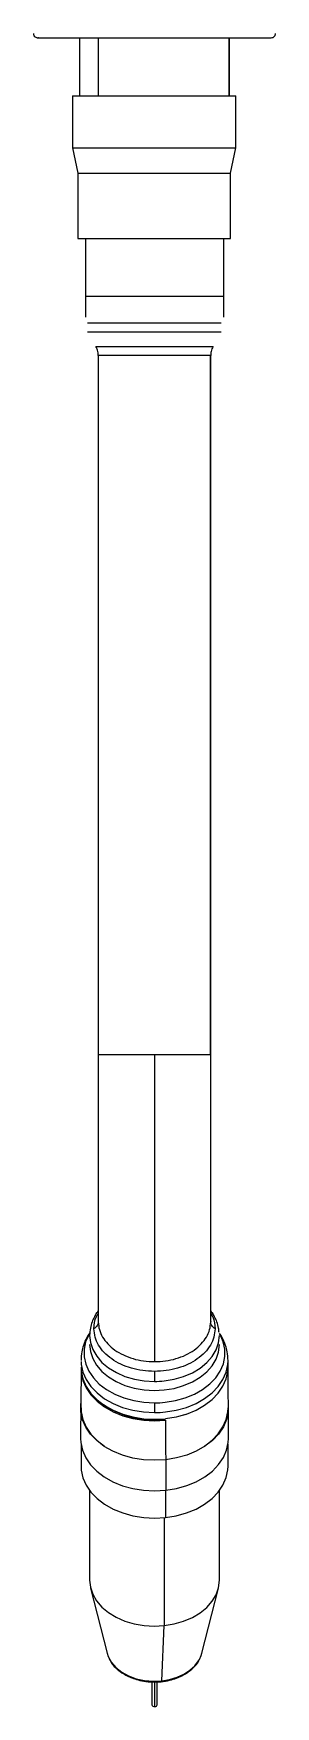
# Model space of a CAD drawing. Header units: millimetres. Extents: x 11 to 67028, y -2 to 23998.
# Drawn here: x 18158.6 to 18214.6, y 8653.5 to 9040.2 of the extents above; entities that cross this region are included whole.
import ezdxf

# ---------------------------------------------------------------- set-up
doc = ezdxf.new("R2010")
doc.units = ezdxf.units.MM

msp = doc.modelspace()

# ---------------------------------------------------------------- linework, layer by layer
at = {"color": 7, "linetype": 'Continuous', "lineweight": 25}
for p, q in [((18169.22, 9039.16), (18169.22, 9025.76)), ((18173.53, 9039.16), (18173.53, 9025.76)), ((18203.92, 9025.76), (18203.92, 9039.16)), ((18167.57, 9025.76), (18205.41, 9025.76)), ((18167.57, 9025.76), (18167.57, 9013.76)), ((18205.41, 9013.76), (18205.41, 9025.76)), ((18167.57, 9013.76), (18205.41, 9013.76)), ((18167.57, 9013.76), (18168.82, 9007.88)), ((18204.17, 9007.88), (18205.41, 9013.76)), ((18168.82, 9007.88), (18204.17, 9007.88)), ((18168.82, 9007.88), (18168.82, 8992.76)), ((18204.17, 8992.76), (18204.17, 9007.88)), ((18170.57, 8992.76), (18170.57, 8979.41)), ((18202.57, 8979.41), (18202.57, 8992.76)), ((18170.57, 8979.41), (18202.57, 8979.41)), ((18201.96, 8973.23), (18171.04, 8973.23)), ((18171.04, 8971.23), (18201.96, 8971.23)), ((18173.02, 8967.8), (18200, 8967.8)), ((18199.57, 8965.76), (18173.57, 8965.76)), ((18173.57, 8965.76), (18173.57, 8742.41)), ((18199.46, 8965.76), (18199.46, 8804.15)), ((18199.57, 8742.41), (18199.57, 8965.76)), ((18186.57, 8804.15), (18186.57, 8733.18)), ((18186.57, 8804.15), (18199.46, 8804.15)), ((18203.67, 8715.4), (18203.57, 8733.44)), ((18169.57, 8731.53), (18169.47, 8715.4)), ((18189.13, 8719.64), (18189.15, 8703.45)), ((18169.57, 8714.1), (18169.57, 8709.04)), ((18203.57, 8709.04), (18203.57, 8714.1)), ((18171.57, 8703.38), (18171.57, 8682.66)), ((18201.57, 8682.66), (18201.57, 8703.38)), ((18171.8, 8680.79), (18175.59, 8665.81)), ((18197.54, 8665.81), (18201.33, 8680.79)), ((18188.25, 8659.41), (18188.83, 8672.17)), ((18185.97, 8659.18), (18185.97, 8653.89)), ((18187.17, 8653.89), (18187.17, 8659.18))]:
    msp.add_line(p, q, dxfattribs=at)
at = {"color": 8, "linetype": 'Continuous', "lineweight": 25}
for p, q in [((18203.77, 9039.16), (18203.77, 9025.76)), ((18173.57, 8804.15), (18186.57, 8804.15)), ((18189.13, 8703.45), (18189.13, 8697.16)), ((18188.83, 8697.13), (18188.83, 8672.17)), ((18186.66, 8653.47), (18186.66, 8659.14))]:
    msp.add_line(p, q, dxfattribs=at)
msp.add_line((18168.82, 8992.76), (18204.17, 8992.76))
at = {"color": 8, "linetype": 'Continuous', "lineweight": 25, "flags": 128}
for points in [[(18171.43, 8739.54), (18171.36, 8739.41), (18170.64, 8737.76), (18170.28, 8736.05), (18170.28, 8734.33), (18170.65, 8732.62), (18171.37, 8730.98), (18172.43, 8729.42), (18173.8, 8728), (18175.46, 8726.74), (18177.37, 8725.66), (18179.48, 8724.8), (18181.76, 8724.17), (18184.13, 8723.79), (18186.57, 8723.66)], [(18189.03, 8723.79), (18191.41, 8724.18), (18193.68, 8724.81), (18195.79, 8725.67), (18197.69, 8726.75), (18199.35, 8728.02), (18200.72, 8729.44), (18201.77, 8731), (18202.49, 8732.65), (18202.85, 8734.35), (18202.85, 8736.08), (18202.48, 8737.78), (18201.76, 8739.43), (18201.63, 8739.67)], [(18171.57, 8739.25), (18171.74, 8737.58), (18172.29, 8735.96), (18173.19, 8734.42), (18174.42, 8733), (18175.94, 8731.73), (18177.74, 8730.64), (18179.74, 8729.77), (18181.92, 8729.13), (18184.21, 8728.74), (18186.57, 8728.61)], [(18188.83, 8728.73), (18191.13, 8729.11), (18193.31, 8729.74), (18195.33, 8730.61), (18197.13, 8731.68), (18198.67, 8732.95), (18199.91, 8734.36), (18200.82, 8735.9), (18201.37, 8737.52), (18201.57, 8739.22)], [(18169.57, 8733.23), (18169.61, 8732.53), (18170, 8730.75), (18170.75, 8729.04), (18171.85, 8727.42), (18173.28, 8725.94), (18175.01, 8724.62), (18176.99, 8723.5), (18179.19, 8722.6), (18181.56, 8721.95), (18184.03, 8721.55), (18186.57, 8721.42)], [(18189.13, 8721.55), (18191.61, 8721.96), (18193.97, 8722.62), (18196.17, 8723.52), (18198.15, 8724.64), (18199.87, 8725.96), (18201.3, 8727.44), (18202.4, 8729.06), (18203.14, 8730.78), (18203.52, 8732.55), (18203.57, 8733.48)], [(18188.25, 8659.41), (18190.06, 8659.72), (18191.78, 8660.23), (18193.35, 8660.95), (18194.73, 8661.84), (18195.88, 8662.87), (18196.77, 8664.04), (18196.96, 8664.36)]]:
    msp.add_lwpolyline(points, dxfattribs=at)
at = {"color": 7, "linetype": 'Continuous', "lineweight": 25, "flags": 128}
for points in [[(18199.5, 8742.69), (18199.57, 8742.49)], [(18171.57, 8737.11), (18171.74, 8735.51), (18172.27, 8733.89), (18173.16, 8732.35), (18174.38, 8730.93), (18175.9, 8729.66), (18177.68, 8728.57), (18179.68, 8727.69), (18181.85, 8727.04), (18184.14, 8726.65), (18186.48, 8726.51), (18188.83, 8726.63)], [(18188.83, 8726.63), (18191.12, 8727.01), (18193.3, 8727.64), (18195.32, 8728.5), (18197.11, 8729.57), (18198.65, 8730.83), (18199.89, 8732.25), (18200.81, 8733.78), (18201.37, 8735.4), (18201.57, 8737.11)], [(18169.57, 8731.88), (18169.62, 8730.96), (18170, 8729.18), (18170.75, 8727.47), (18171.86, 8725.85), (18173.3, 8724.37), (18175.03, 8723.05), (18177.02, 8721.93), (18179.22, 8721.04), (18181.59, 8720.39), (18184.07, 8719.99), (18186.6, 8719.86), (18189.13, 8720)], [(18191.61, 8720.4), (18193.97, 8721.06), (18196.17, 8721.96), (18198.15, 8723.09), (18199.88, 8724.4), (18201.31, 8725.89), (18202.4, 8727.51), (18203.15, 8729.23), (18203.52, 8731.01), (18203.57, 8731.88)], [(18169.57, 8731.53), (18169.62, 8730.6), (18170, 8728.83), (18170.75, 8727.11), (18171.86, 8725.5), (18173.3, 8724.01), (18175.03, 8722.7), (18177.02, 8721.58), (18179.22, 8720.69), (18181.59, 8720.03), (18184.07, 8719.64), (18186.6, 8719.51), (18189.13, 8719.64)], [(18189.15, 8710.52), (18186.6, 8710.38), (18184.05, 8710.52), (18181.56, 8710.91), (18179.18, 8711.57), (18176.96, 8712.47), (18174.96, 8713.6), (18173.22, 8714.92), (18171.77, 8716.41), (18170.66, 8718.04), (18169.9, 8719.76), (18169.52, 8721.55), (18169.51, 8723.36), (18169.57, 8723.78)], [(18169.57, 8722.48), (18169.62, 8721.55), (18170, 8719.78), (18170.75, 8718.06), (18171.86, 8716.44), (18173.3, 8714.96), (18175.03, 8713.65)], [(18193.76, 8720.93), (18191.55, 8720.32), (18189.1, 8719.93)], [(18203.57, 8723.78), (18203.62, 8723.4), (18203.62, 8721.6), (18203.24, 8719.81), (18202.5, 8718.08), (18201.39, 8716.45), (18199.96, 8714.96), (18198.22, 8713.63), (18196.23, 8712.5), (18194.02, 8711.59), (18191.64, 8710.93), (18189.15, 8710.52)], [(18198.15, 8713.68), (18199.88, 8715), (18201.31, 8716.49), (18202.4, 8718.11), (18203.15, 8719.82), (18203.52, 8721.6), (18203.57, 8722.48)], [(18169.47, 8715.4), (18169.52, 8714.48), (18169.9, 8712.69), (18170.66, 8710.96), (18171.77, 8709.34), (18173.22, 8707.85), (18174.96, 8706.52), (18176.96, 8705.4), (18179.18, 8704.5), (18181.56, 8703.84), (18184.05, 8703.44), (18186.6, 8703.31), (18189.15, 8703.45)], [(18189.15, 8703.45), (18191.64, 8703.86), (18194.02, 8704.52), (18196.23, 8705.43), (18198.22, 8706.56), (18199.96, 8707.88), (18201.39, 8709.38), (18202.5, 8711.01), (18203.24, 8712.74), (18203.62, 8714.53), (18203.67, 8715.4)], [(18169.57, 8709.04), (18169.62, 8708.12), (18170, 8706.34), (18170.75, 8704.63), (18171.86, 8703.01), (18173.3, 8701.53), (18175.03, 8700.21), (18177.02, 8699.1), (18179.22, 8698.2), (18181.59, 8697.55), (18184.07, 8697.15), (18186.6, 8697.02), (18189.13, 8697.16)], [(18189.13, 8697.16), (18191.61, 8697.56), (18193.97, 8698.22), (18196.17, 8699.12), (18198.15, 8700.25), (18199.88, 8701.57), (18201.31, 8703.05), (18202.4, 8704.67), (18203.15, 8706.39), (18203.52, 8708.17), (18203.57, 8709.04)], [(18171.57, 8682.66), (18171.74, 8681.05), (18172.27, 8679.43), (18173.16, 8677.89), (18174.38, 8676.47), (18175.9, 8675.2), (18177.68, 8674.11), (18179.68, 8673.23), (18181.85, 8672.59), (18184.14, 8672.19), (18186.48, 8672.05), (18188.83, 8672.17)], [(18188.83, 8672.17), (18191.12, 8672.55), (18193.3, 8673.18), (18195.32, 8674.04), (18197.11, 8675.11), (18198.65, 8676.37), (18199.89, 8677.79), (18200.81, 8679.32), (18201.37, 8680.94), (18201.57, 8682.66)], [(18175.59, 8665.81), (18175.86, 8665), (18176.59, 8663.68), (18177.64, 8662.48), (18178.98, 8661.42), (18180.57, 8660.56), (18182.34, 8659.9), (18184.26, 8659.49), (18186.25, 8659.32), (18188.25, 8659.41)], [(18196.96, 8664.36), (18197.38, 8665.28), (18197.54, 8665.81)], [(18185.97, 8653.82), (18186.05, 8653.67), (18186.21, 8653.54), (18186.42, 8653.47), (18186.66, 8653.47)]]:
    msp.add_lwpolyline(points, dxfattribs=at)
at = {"color": 7, "linetype": 'Continuous', "lineweight": 25}
for centre, radius, start, end in [((18186.57, 8749.71), 21.1, 269.993, 276.1556), ((18186.28, 8740.35), 20.62, 233.2228, 277.869), ((18186.57, 8746.63), 22.98, 269.993, 276.1556), ((18186.57, 8745.33), 23.92, 269.993, 276.1556), ((18186.68, 8653.96), 0.495, 267.6777, 351.2551)]:
    msp.add_arc(centre, radius, start, end, dxfattribs=at)
for points, knots in [([(18158.57, 9040.16), (18158.58, 9040.02), (18158.62, 9039.72), (18158.89, 9039.39), (18159.23, 9039.19), (18159.46, 9039.17), (18159.57, 9039.16)], [0, 0, 0, 0, 0.269842, 0.5619, 0.789384, 1, 1, 1, 1]), ([(18159.7, 9039.16), (18159.57, 9039.16), (18159.77, 9039.16), (18160.3, 9039.16), (18161.3, 9039.16), (18162.78, 9039.16), (18164.67, 9039.16), (18166.95, 9039.16), (18169.57, 9039.16), (18172.48, 9039.16), (18175.62, 9039.16), (18178.89, 9039.16), (18182.17, 9039.16), (18185.4, 9039.16), (18188.52, 9039.16), (18191.74, 9039.16), (18194.58, 9039.16), (18196.92, 9039.16), (18198.69, 9039.16), (18200.45, 9039.16), (18202.31, 9039.16), (18204.2, 9039.16), (18206.11, 9039.16), (18207.93, 9039.16), (18209.5, 9039.16), (18210.76, 9039.16), (18211.7, 9039.16), (18212.41, 9039.16), (18212.91, 9039.16), (18213.26, 9039.16), (18213.4, 9039.16), (18213.46, 9039.16)], [0, 0, 0, 0, 0.009363, 0.0531, 0.095566, 0.138039, 0.18415, 0.227489, 0.270902, 0.317323, 0.3602, 0.403057, 0.447326, 0.485804, 0.524332, 0.56403, 0.60716, 0.633803, 0.657505, 0.679979, 0.708899, 0.740462, 0.769625, 0.807133, 0.844466, 0.872352, 0.903572, 0.931561, 0.953717, 0.976927, 1, 1, 1, 1]), ([(18213.46, 9039.16), (18213.5, 9039.16), (18213.55, 9039.16), (18213.56, 9039.16), (18213.57, 9039.16)], [0, 0, 0, 0, 0.564172, 1, 1, 1, 1]), ([(18213.57, 9039.16), (18213.71, 9039.18), (18214, 9039.22), (18214.34, 9039.49), (18214.53, 9039.82), (18214.56, 9040.05), (18214.57, 9040.16)], [0, 0, 0, 0, 0.2706755, 0.5629531, 0.7900847, 1, 1, 1, 1]), ([(18170.57, 8979.41), (18170.57, 8978.8), (18170.57, 8977.58), (18170.57, 8976.02), (18170.57, 8974.83), (18170.57, 8974.67), (18170.57, 8974.6)], [0, 0, 0, 0, 0.258599, 0.520989, 0.780281, 1, 1, 1, 1]), ([(18202.57, 8974.97), (18202.57, 8975.21), (18202.57, 8975.69), (18202.57, 8977.16), (18202.57, 8978.51), (18202.57, 8979.41)], [0, 0, 0, 0, 0.244903, 0.498875, 1, 1, 1, 1]), ([(18202.57, 8974.6), (18202.57, 8974.6), (18202.57, 8974.48), (18202.57, 8974.73), (18202.57, 8974.97)], [0, 0, 0, 0, 0.006692, 1, 1, 1, 1]), ([(18173.57, 8965.76), (18173.54, 8966.16), (18173.48, 8966.88), (18173.16, 8967.52), (18173.02, 8967.8)], [0, 0, 0, 0, 0.56, 1, 1, 1, 1]), ([(18200.11, 8967.8), (18199.94, 8967.43), (18199.63, 8966.79), (18199.58, 8966.07), (18199.57, 8965.76)], [0, 0, 0, 0, 0.56, 1, 1, 1, 1]), ([(18173.57, 8744.95), (18173.43, 8744.78), (18173.08, 8744.34), (18172.6, 8743.48), (18172.08, 8742.32), (18171.66, 8740.87), (18171.6, 8739.79), (18171.57, 8739.22)], [0, 0, 0, 0, 0.1001811, 0.2643967, 0.4687802, 0.7142008, 1, 1, 1, 1]), ([(18201.5, 8739.91), (18201.48, 8740.25), (18201.42, 8741.09), (18201.05, 8742.32), (18200.53, 8743.48), (18200.05, 8744.34), (18199.7, 8744.78), (18199.57, 8744.95)], [0, 0, 0, 0, 0.193221, 0.470454, 0.70133, 0.886832, 1, 1, 1, 1]), ([(18171.63, 8739.89), (18171.56, 8739.81), (18171.06, 8739.2), (18170.6, 8738.18), (18170.05, 8736.77), (18169.66, 8735.29), (18169.6, 8734.11), (18169.57, 8733.44)], [0, 0, 0, 0, 0.04574, 0.335319, 0.484191, 0.703517, 1, 1, 1, 1]), ([(18173.57, 8742.38), (18173.55, 8742.23), (18173.53, 8741.93), (18173.32, 8741.5), (18173.01, 8741.11), (18172.71, 8740.9), (18172.57, 8740.79)], [0, 0, 0, 0, 0.247318, 0.499997, 0.752691, 1, 1, 1, 1]), ([(18186.57, 8730.92), (18185.65, 8730.96), (18183.82, 8731.03), (18181.18, 8731.62), (18178.75, 8732.53), (18176.61, 8733.77), (18174.86, 8735.27), (18173.56, 8736.99), (18172.73, 8738.85), (18172.62, 8740.14), (18172.57, 8740.79)], [0, 0, 0, 0, 0.125009, 0.249946, 0.37486, 0.499872, 0.62524, 0.749867, 0.874708, 1, 1, 1, 1]), ([(18173.57, 8742.38), (18173.62, 8741.77), (18173.72, 8740.57), (18174.5, 8738.83), (18175.7, 8737.23), (18177.33, 8735.83), (18179.31, 8734.68), (18181.57, 8733.82), (18184.02, 8733.28), (18185.72, 8733.21), (18186.57, 8733.18)], [0, 0, 0, 0, 0.125366, 0.250254, 0.374903, 0.50027, 0.625264, 0.750144, 0.875038, 1, 1, 1, 1]), ([(18186.57, 8733.18), (18187.42, 8733.21), (18189.11, 8733.28), (18191.56, 8733.83), (18193.82, 8734.67), (18195.8, 8735.83), (18197.43, 8737.23), (18198.64, 8738.83), (18199.41, 8740.57), (18199.52, 8741.78), (18199.57, 8742.38)], [0, 0, 0, 0, 0.125235, 0.24975, 0.374959, 0.499708, 0.624885, 0.749771, 0.874694, 1, 1, 1, 1]), ([(18200.57, 8740.79), (18200.51, 8740.15), (18200.41, 8738.85), (18199.57, 8736.99), (18198.27, 8735.27), (18196.52, 8733.77), (18194.39, 8732.53), (18191.95, 8731.62), (18189.31, 8731.03), (18187.48, 8730.96), (18186.57, 8730.92)], [0, 0, 0, 0, 0.125232, 0.250108, 0.374971, 0.50015, 0.624917, 0.750159, 0.874717, 1, 1, 1, 1]), ([(18200.57, 8740.79), (18200.42, 8740.9), (18200.12, 8741.11), (18199.81, 8741.51), (18199.6, 8741.93), (18199.58, 8742.23), (18199.57, 8742.38)], [0, 0, 0, 0, 0.247309, 0.500003, 0.752682, 1, 1, 1, 1]), ([(18203.57, 8733.44), (18203.53, 8734.11), (18203.47, 8735.29), (18203.08, 8736.77), (18202.52, 8738.18), (18202.12, 8739.12), (18201.68, 8739.66), (18201.67, 8739.68)], [0, 0, 0, 0, 0.308447, 0.536624, 0.691503, 0.992768, 1, 1, 1, 1]), ([(18186.57, 8730.92), (18186.57, 8730.43), (18186.57, 8729.57), (18186.57, 8728.9), (18186.57, 8728.61)], [0, 0, 0, 0, 0.560135, 1, 1, 1, 1]), ([(18186.57, 8723.66), (18186.57, 8723.19), (18186.57, 8722.36), (18186.57, 8721.7), (18186.57, 8721.42)], [0, 0, 0, 0, 0.56, 1, 1, 1, 1]), ([(18176.02, 8664.81), (18176.13, 8664.51), (18176.47, 8663.63), (18177.52, 8662.44), (18178.85, 8661.34), (18180.14, 8660.59), (18181.41, 8660.03), (18182.85, 8659.56), (18184.62, 8659.22), (18186.6, 8659.09), (18188.6, 8659.23), (18190.43, 8659.6), (18191.94, 8660.11), (18193.19, 8660.7), (18194.4, 8661.43), (18195.63, 8662.47), (18196.54, 8663.45), (18196.82, 8664.14), (18196.88, 8664.27)], [0, 0, 0, 0, 0.044738, 0.132928, 0.207638, 0.266411, 0.312866, 0.370315, 0.440704, 0.515019, 0.589197, 0.661788, 0.724045, 0.772867, 0.825158, 0.895827, 0.980559, 1, 1, 1, 1])]:
    msp.add_open_spline(points, degree=3, knots=knots, dxfattribs=at)
at = {"color": 8, "linetype": 'Continuous', "lineweight": 25}
for points, knots in [([(18172.57, 8740.79), (18172.61, 8741.76), (18172.68, 8742.98), (18173.41, 8744.06), (18173.57, 8744.28)], [0, 0, 0, 0, 0.79348, 1, 1, 1, 1]), ([(18199.52, 8744.35), (18199.7, 8744.08), (18200.44, 8742.97), (18200.51, 8741.72), (18200.57, 8740.79)], [0, 0, 0, 0, 0.250005, 1, 1, 1, 1])]:
    msp.add_open_spline(points, degree=3, knots=knots, dxfattribs=at)

doc.saveas('drawing.dxf')
